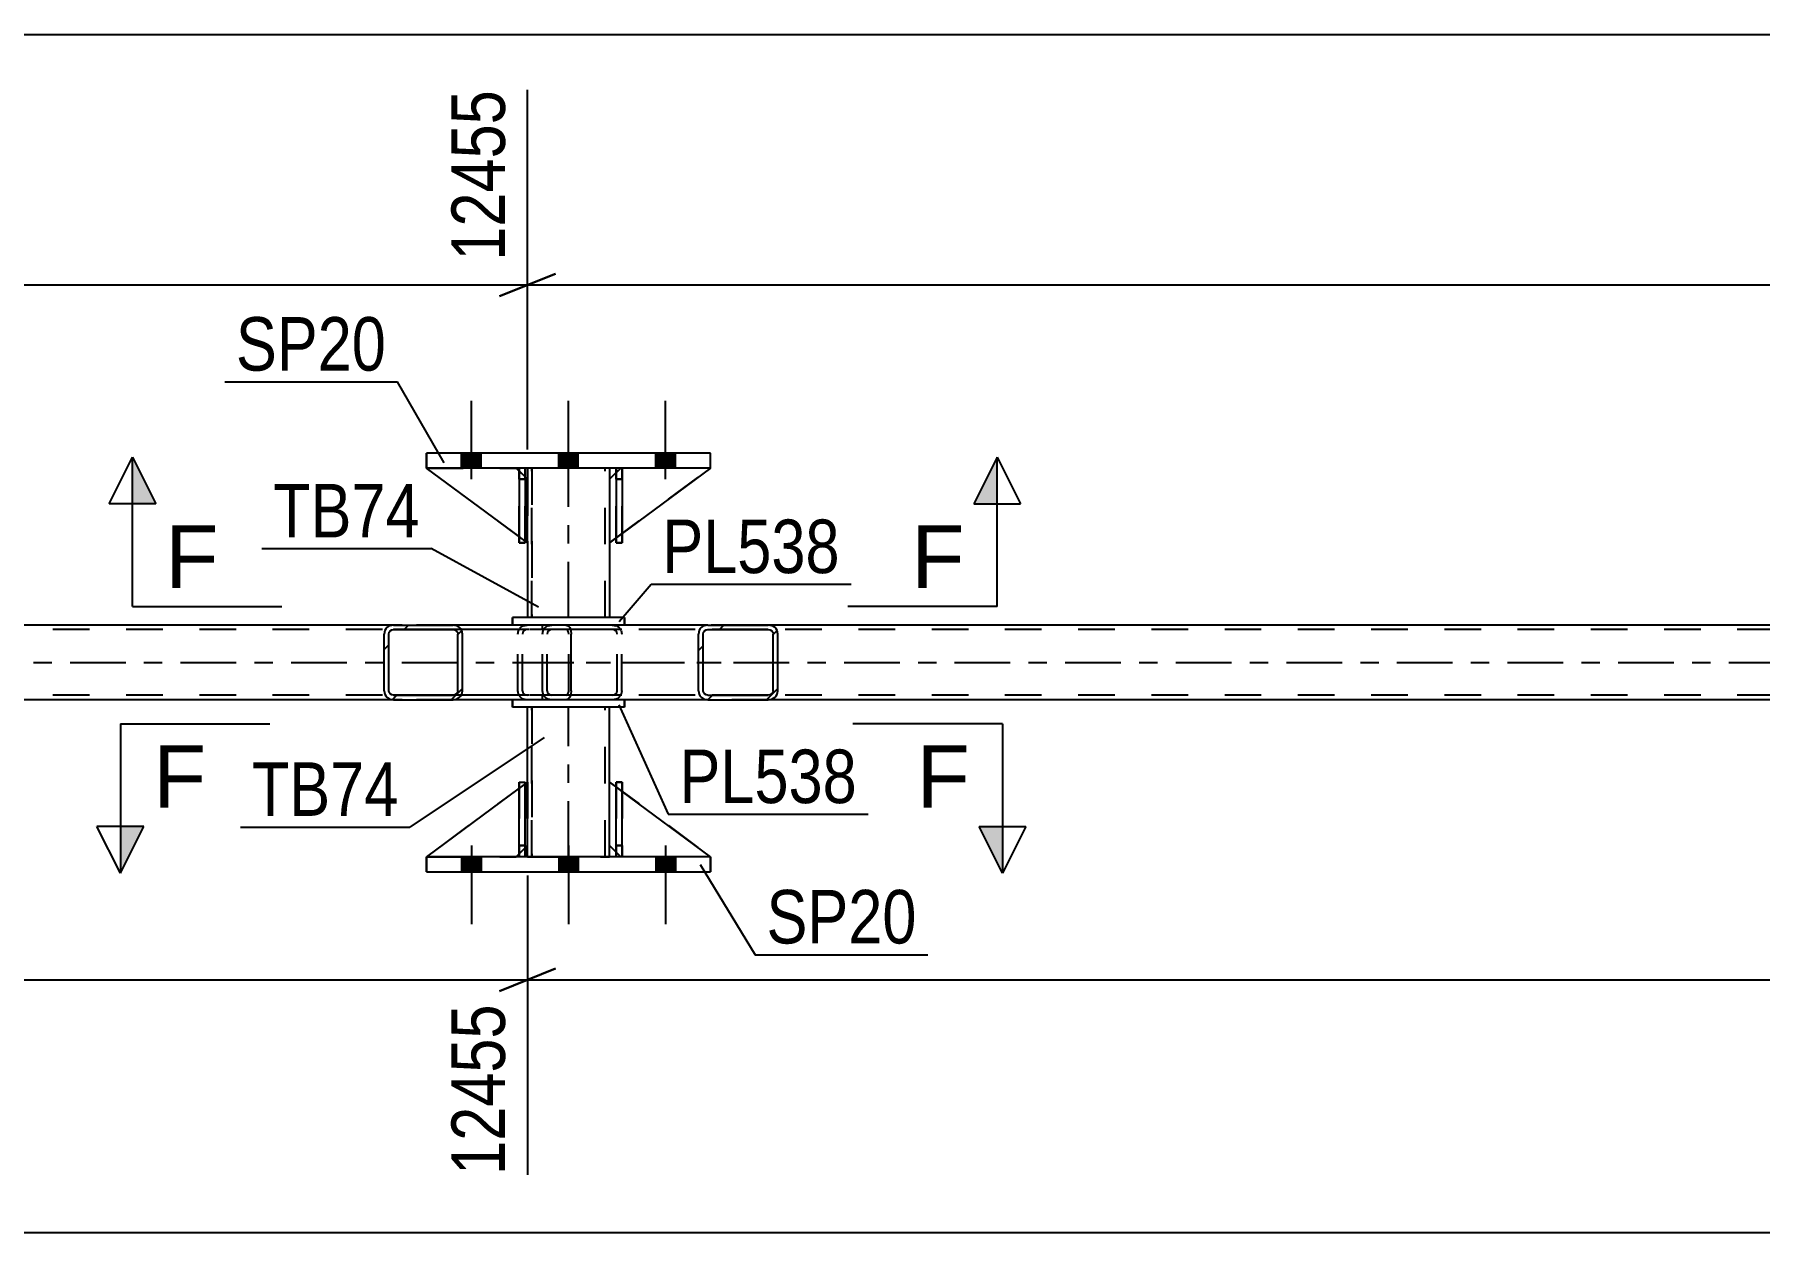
# Model space of a CAD drawing. Header units: millimetres. Extents: x 0 to 841, y 0 to 594.
# Drawn here: x 513.7 to 606, y 226.3 to 290.4 of the extents above; entities that cross this region are included whole.
import ezdxf

# ---------------------------------------------------------------- set-up
doc = ezdxf.new("R2010")
doc.units = ezdxf.units.MM
doc.linetypes.add('DXK_LINE_DOT2', pattern=[3.9198, 1.9599, -1.9599])
doc.linetypes.add('DXK_LINE_DOT3', pattern=[5.9187, 2.979, -0.9799, 0.9799, -0.9799])
doc.styles.add('Arial', font='ARIAL.TTF', dxfattribs={"height": 0.2})
doc.styles.add('Arial Narrow', font='ARIALN.TTF', dxfattribs={"height": 0.2})

# ---------------------------------------------------------------- blocks, each defined once
blk = doc.blocks.new('Part-318893565-2860 - 2723')
at = {"color": 7, "linetype": 'DXK_LINE_DOT2'}
for p, q in [((539.63, 266.649), (539.63, 267.249)), ((539.63, 267.249), (539.63, 267.249)), ((539.63, 267.249), (539.63, 263.249)), ((539.95, 267.249), (539.63, 267.249)), ((539.95, 266.649), (539.95, 267.249)), ((539.95, 263.249), (539.95, 267.249)), ((539.63, 263.249), (539.63, 266.649)), ((539.63, 266.649), (539.95, 266.649)), ((539.95, 266.649), (539.95, 263.249)), ((539.63, 263.249), (539.95, 263.249))]:
    blk.add_line(p, q, dxfattribs=at)
blk = doc.blocks.new('Part-318893565-2854 - 2723')
at = {"color": 2, "linetype": 'Continuous'}
for p, q in [((539.63, 263.58), (534.676, 267.249)), ((539.63, 267.096), (539.476, 267.249)), ((540.076, 266.649), (539.95, 266.776)), ((540.076, 266.649), (540.076, 266.649)), ((540.076, 263.249), (540.076, 266.649)), ((539.95, 263.343), (540.076, 263.249)), ((540.076, 263.249), (540.076, 263.249))]:
    blk.add_line(p, q, dxfattribs=at)
at = {"color": 7, "linetype": 'DXK_LINE_DOT2'}
for p, q in [((539.476, 267.249), (534.676, 267.249)), ((539.476, 267.249), (540.076, 266.649)), ((539.95, 266.776), (539.63, 267.096)), ((540.076, 266.649), (540.076, 263.249)), ((539.95, 263.343), (539.63, 263.58))]:
    blk.add_line(p, q, dxfattribs=at)
blk = doc.blocks.new('Part-318893565-2764 - 2723')
at = {"color": 2, "linetype": 'Continuous'}
for p, q in [((540.076, 267.249), (540.076, 266.649)), ((544.476, 267.249), (544.476, 266.649)), ((540.076, 263.249), (540.076, 259.249)), ((544.476, 263.249), (544.476, 259.249))]:
    blk.add_line(p, q, dxfattribs=at)
at = {"color": 7, "linetype": 'DXK_LINE_DOT2'}
for p, q in [((544.476, 267.249), (540.076, 267.249)), ((540.076, 267.249), (540.076, 259.249)), ((540.316, 259.249), (540.316, 267.249)), ((540.316, 267.249), (540.316, 259.249)), ((544.236, 259.249), (544.236, 267.249)), ((544.236, 259.249), (544.236, 267.249)), ((544.476, 267.249), (544.476, 259.249)), ((540.076, 266.649), (540.076, 263.249)), ((544.476, 266.649), (544.476, 263.249)), ((544.476, 259.249), (540.076, 259.249))]:
    blk.add_line(p, q, dxfattribs=at)
at = {"color": 7, "linetype": 'DXK_LINE_DOT3'}
blk.add_line((542.276, 259.249), (542.276, 267.249), dxfattribs=at)
blk = doc.blocks.new('Part-318893565-2886 - 2723')
at = {"color": 2, "linetype": 'Continuous'}
for p, q in [((539.63, 246.449), (539.63, 250.449)), ((539.63, 250.449), (539.95, 250.449)), ((539.95, 246.449), (539.95, 250.449)), ((539.63, 246.449), (539.63, 246.449)), ((539.95, 246.449), (539.63, 246.449))]:
    blk.add_line(p, q, dxfattribs=at)
at = {"color": 7, "linetype": 'DXK_LINE_DOT2'}
for p, q in [((539.63, 250.449), (539.63, 247.049)), ((539.95, 247.049), (539.95, 250.449)), ((539.63, 247.049), (539.63, 246.449)), ((539.63, 247.049), (539.95, 247.049)), ((539.95, 246.449), (539.95, 247.049)), ((539.95, 246.449), (539.95, 246.449))]:
    blk.add_line(p, q, dxfattribs=at)
blk = doc.blocks.new('Part-318893565-2888 - 2723')
at = {"color": 7, "linetype": 'DXK_LINE_DOT2'}
for p, q in [((539.63, 250.449), (539.95, 250.449)), ((539.63, 247.049), (539.63, 250.449)), ((539.63, 250.449), (539.63, 246.449)), ((539.95, 250.449), (539.95, 247.049)), ((539.95, 246.449), (539.95, 250.355)), ((539.95, 247.049), (539.63, 247.049)), ((539.63, 246.449), (539.63, 247.049)), ((539.95, 247.049), (539.95, 246.449)), ((539.95, 246.449), (539.63, 246.449)), ((539.95, 246.449), (539.95, 246.449))]:
    blk.add_line(p, q, dxfattribs=at)
blk = doc.blocks.new('Part-318893565-2908 - 2723')
at = {"color": 2, "linetype": 'Continuous'}
for p, q in [((544.477, 247.049), (544.477, 250.449)), ((544.83, 250.187), (544.477, 250.449)), ((549.876, 246.449), (545.15, 249.95)), ((544.83, 246.696), (544.477, 247.049))]:
    blk.add_line(p, q, dxfattribs=at)
at = {"color": 7, "linetype": 'DXK_LINE_DOT2'}
for p, q in [((545.15, 249.95), (544.83, 250.187)), ((545.077, 246.449), (544.83, 246.696)), ((549.876, 246.449), (545.077, 246.449)), ((549.876, 246.449), (549.876, 246.449)), ((549.876, 246.449), (549.876, 246.449))]:
    blk.add_line(p, q, dxfattribs=at)
blk = doc.blocks.new('Part-318893565-2780 - 2723')
at = {"linetype": 'Continuous'}
h = blk.add_hatch(dxfattribs=at)
h.set_pattern_fill('', scale=0.7, style=0, pattern_type=0)
h.set_pattern_definition([(45, (536.5596, 258.553), (-1.57154, 1.57154), [])])
h.paths.add_polyline_path([(536.598, 258.369), (536.56, 258.553), (536.451, 258.709), (536.288, 258.813), (536.095, 258.849), (532.911, 258.849), (532.718, 258.813), (532.555, 258.709), (532.446, 258.553), (532.408, 258.369), (532.408, 255.329), (532.446, 255.146), (532.555, 254.99), (532.718, 254.886), (532.911, 254.849), (536.095, 254.849), (536.288, 254.886), (536.451, 254.99), (536.56, 255.146), (536.598, 255.329)])
h.paths.add_polyline_path([(536.327, 255.237), (536.273, 255.16), (536.191, 255.108), (536.095, 255.089), (532.911, 255.089), (532.815, 255.108), (532.733, 255.16), (532.679, 255.237), (532.659, 255.329), (532.659, 258.369), (532.679, 258.461), (532.733, 258.539), (532.815, 258.591), (532.911, 258.609), (536.095, 258.609), (536.191, 258.591), (536.273, 258.539), (536.327, 258.461), (536.347, 258.369), (536.347, 255.329)])
at = {"color": 2, "linetype": 'Continuous'}
for p, q in [((532.446, 258.553), (532.408, 258.369)), ((532.679, 258.461), (532.733, 258.539)), ((532.911, 258.849), (532.718, 258.813)), ((532.733, 258.539), (532.815, 258.591)), ((532.815, 258.591), (532.911, 258.609)), ((532.911, 258.849), (536.095, 258.849)), ((532.911, 258.609), (536.095, 258.609)), ((542.152, 258.849), (536.095, 258.849)), ((536.288, 258.813), (536.095, 258.849)), ((536.095, 258.609), (536.191, 258.591)), ((536.191, 258.591), (536.273, 258.539)), ((536.273, 258.539), (536.327, 258.461)), ((536.598, 258.369), (536.56, 258.553)), ((542.152, 258.849), (542.256, 258.813)), ((542.256, 258.813), (542.344, 258.709)), ((542.344, 258.709), (542.403, 258.553)), ((542.403, 258.553), (542.423, 258.369)), ((532.408, 255.329), (532.408, 258.369)), ((532.659, 258.369), (532.679, 258.461)), ((532.659, 255.329), (532.659, 258.369)), ((536.327, 258.461), (536.347, 258.369)), ((536.347, 255.329), (536.347, 258.369)), ((536.598, 255.329), (536.598, 258.369)), ((542.423, 255.329), (542.423, 258.369)), ((532.408, 255.329), (532.446, 255.146)), ((532.679, 255.237), (532.659, 255.329)), ((532.733, 255.16), (532.679, 255.237)), ((532.718, 254.886), (532.911, 254.849)), ((532.815, 255.108), (532.733, 255.16)), ((532.911, 255.089), (532.815, 255.108)), ((532.911, 255.089), (536.095, 255.089)), ((532.911, 254.849), (536.095, 254.849)), ((536.191, 255.108), (536.095, 255.089)), ((536.095, 254.849), (536.288, 254.886)), ((542.152, 254.849), (536.095, 254.849)), ((536.273, 255.16), (536.191, 255.108)), ((536.327, 255.237), (536.273, 255.16)), ((536.347, 255.329), (536.327, 255.237)), ((536.56, 255.146), (536.598, 255.329)), ((542.256, 254.886), (542.152, 254.849)), ((542.344, 254.99), (542.256, 254.886)), ((542.403, 255.146), (542.344, 254.99)), ((542.423, 255.329), (542.403, 255.146))]:
    blk.add_line(p, q, dxfattribs=at)
at = {"color": 7, "linetype": 'DXK_LINE_DOT2'}
for p, q in [((536.095, 258.849), (532.911, 258.849)), ((542.152, 258.609), (532.911, 258.609)), ((539.558, 258.369), (539.597, 258.553)), ((539.883, 258.539), (539.829, 258.461)), ((539.869, 258.813), (540.061, 258.849)), ((539.965, 258.591), (539.883, 258.539)), ((540.061, 258.609), (539.965, 258.591)), ((540.876, 258.609), (540.876, 258.849)), ((542.204, 258.591), (542.152, 258.609)), ((542.248, 258.539), (542.204, 258.591)), ((542.278, 258.461), (542.248, 258.539)), ((539.558, 255.329), (539.558, 258.369)), ((539.829, 258.461), (539.81, 258.369)), ((539.81, 255.329), (539.81, 258.369)), ((542.288, 258.369), (542.278, 258.461)), ((542.288, 255.329), (542.288, 258.369)), ((542.152, 255.089), (532.911, 255.089)), ((536.095, 254.849), (532.911, 254.849)), ((539.597, 255.146), (539.558, 255.329)), ((539.81, 255.329), (539.829, 255.237)), ((539.829, 255.237), (539.883, 255.16)), ((540.061, 254.849), (539.869, 254.886)), ((539.883, 255.16), (539.905, 255.146)), ((539.905, 255.146), (539.965, 255.108)), ((539.965, 255.108), (540.061, 255.089)), ((540.876, 254.849), (540.876, 255.089)), ((542.152, 255.089), (542.204, 255.108)), ((542.204, 255.108), (542.248, 255.16)), ((542.248, 255.16), (542.278, 255.237)), ((542.278, 255.237), (542.288, 255.329))]:
    blk.add_line(p, q, dxfattribs=at)
at = {"color": 2, "linetype": 'Continuous'}
for centre, start, end in [((532.896, 258.354), 111.1941, 156.1506), ((536.11, 258.354), 23.8494, 68.80589), ((532.896, 255.344), 203.8494, 248.80589), ((536.11, 255.344), 291.1941, 336.1506)]:
    blk.add_arc(centre, 0.492, start, end, dxfattribs=at)
at = {"color": 7, "linetype": 'DXK_LINE_DOT2'}
for centre, start, end in [((540.047, 258.354), 111.1941, 156.1506), ((540.047, 255.344), 203.8494, 248.80589)]:
    blk.add_arc(centre, 0.492, start, end, dxfattribs=at)
blk = doc.blocks.new('Part-318893565-2781 - 2723')
at = {"linetype": 'Continuous'}
h = blk.add_hatch(dxfattribs=at)
h.set_pattern_fill('', scale=0.7, style=0, pattern_type=0)
h.set_pattern_definition([(45, (553.4435, 258.553), (-1.57154, 1.57154), [])])
h.paths.add_polyline_path([(553.482, 258.369), (553.444, 258.553), (553.333, 258.709), (553.167, 258.813), (552.972, 258.849), (549.737, 258.849), (549.541, 258.813), (549.375, 258.709), (549.265, 258.553), (549.226, 258.369), (549.226, 255.329), (549.265, 255.146), (549.375, 254.99), (549.541, 254.886), (549.737, 254.849), (552.972, 254.849), (553.167, 254.886), (553.333, 254.99), (553.444, 255.146), (553.482, 255.329)])
h.paths.add_polyline_path([(553.208, 255.237), (553.152, 255.16), (553.069, 255.108), (552.972, 255.089), (549.737, 255.089), (549.639, 255.108), (549.556, 255.16), (549.501, 255.237), (549.481, 255.329), (549.481, 258.369), (549.501, 258.461), (549.556, 258.539), (549.639, 258.591), (549.737, 258.609), (552.972, 258.609), (553.069, 258.591), (553.152, 258.539), (553.208, 258.461), (553.227, 258.369), (553.227, 255.329)])
at = {"color": 7, "linetype": 'DXK_LINE_DOT2'}
for p, q in [((540.876, 258.369), (540.915, 258.553)), ((541.207, 258.539), (541.151, 258.461)), ((541.192, 258.813), (541.387, 258.849)), ((541.289, 258.591), (541.207, 258.539)), ((541.387, 258.609), (541.289, 258.591)), ((542.152, 258.849), (541.387, 258.849)), ((552.972, 258.609), (541.387, 258.609)), ((544.622, 258.849), (544.818, 258.813)), ((544.72, 258.591), (544.622, 258.609)), ((544.803, 258.539), (544.72, 258.591)), ((544.858, 258.461), (544.803, 258.539)), ((545.094, 258.553), (545.133, 258.369)), ((552.972, 258.849), (549.737, 258.849)), ((540.876, 255.329), (540.876, 258.369)), ((541.151, 258.461), (541.132, 258.369)), ((541.132, 255.329), (541.132, 258.369)), ((544.878, 258.369), (544.858, 258.461)), ((544.878, 255.329), (544.878, 258.369)), ((545.133, 255.329), (545.133, 258.369)), ((540.915, 255.146), (540.876, 255.329)), ((541.132, 255.329), (541.151, 255.237)), ((541.151, 255.237), (541.207, 255.16)), ((541.387, 254.849), (541.192, 254.886)), ((541.207, 255.16), (541.289, 255.108)), ((541.289, 255.108), (541.387, 255.089)), ((552.972, 255.089), (541.387, 255.089)), ((542.152, 254.849), (541.387, 254.849)), ((544.622, 255.089), (544.72, 255.108)), ((544.818, 254.886), (544.622, 254.849)), ((544.72, 255.108), (544.803, 255.16)), ((544.803, 255.16), (544.858, 255.237)), ((544.858, 255.237), (544.878, 255.329)), ((545.133, 255.329), (545.094, 255.146)), ((549.737, 254.849), (552.972, 254.849))]:
    blk.add_line(p, q, dxfattribs=at)
at = {"color": 2, "linetype": 'Continuous'}
for p, q in [((549.737, 258.849), (542.152, 258.849)), ((549.265, 258.553), (549.226, 258.369)), ((549.501, 258.461), (549.556, 258.539)), ((549.737, 258.849), (549.541, 258.813)), ((549.556, 258.539), (549.639, 258.591)), ((549.639, 258.591), (549.737, 258.609)), ((549.737, 258.849), (552.972, 258.849)), ((549.737, 258.609), (552.972, 258.609)), ((553.167, 258.813), (552.972, 258.849)), ((552.972, 258.609), (553.069, 258.591)), ((553.069, 258.591), (553.152, 258.539)), ((553.152, 258.539), (553.208, 258.461)), ((553.482, 258.369), (553.444, 258.553)), ((549.226, 255.329), (549.226, 258.369)), ((549.481, 258.369), (549.501, 258.461)), ((549.481, 255.329), (549.481, 258.369)), ((553.208, 258.461), (553.227, 258.369)), ((553.227, 255.329), (553.227, 258.369)), ((553.482, 255.329), (553.482, 258.369)), ((549.737, 254.849), (542.152, 254.849)), ((549.226, 255.329), (549.265, 255.146)), ((549.501, 255.237), (549.481, 255.329)), ((549.556, 255.16), (549.501, 255.237)), ((549.541, 254.886), (549.737, 254.849)), ((549.639, 255.108), (549.556, 255.16)), ((549.737, 255.089), (549.639, 255.108)), ((549.737, 255.089), (552.972, 255.089)), ((549.737, 254.849), (552.972, 254.849)), ((553.069, 255.108), (552.972, 255.089)), ((552.972, 254.849), (553.167, 254.886)), ((553.152, 255.16), (553.069, 255.108)), ((553.208, 255.237), (553.152, 255.16)), ((553.227, 255.329), (553.208, 255.237)), ((553.444, 255.146), (553.482, 255.329))]:
    blk.add_line(p, q, dxfattribs=at)
at = {"color": 7, "linetype": 'DXK_LINE_DOT3'}
blk.add_line((539.585, 256.849), (551.354, 256.849), dxfattribs=at)
at = {"color": 7, "linetype": 'DXK_LINE_DOT2'}
for centre, start, end in [((541.368, 258.348), 110.75831, 155.68003), ((544.642, 258.348), 24.31996, 69.24169), ((541.368, 255.35), 204.31996, 249.24169), ((544.642, 255.35), 290.75831, 335.68003)]:
    blk.add_arc(centre, 0.496, start, end, dxfattribs=at)
at = {"color": 2, "linetype": 'Continuous'}
for centre, start, end in [((549.717, 258.348), 110.75831, 155.68003), ((552.991, 258.348), 24.31996, 69.24169), ((549.717, 255.35), 204.31996, 249.24169), ((552.991, 255.35), 290.75831, 335.68003)]:
    blk.add_arc(centre, 0.496, start, end, dxfattribs=at)
blk = doc.blocks.new('Part-318893565-2845 - 2723')
at = {"color": 7, "linetype": 'DXK_LINE_DOT2'}
for p, q in [((545.15, 250.449), (544.83, 250.449)), ((544.83, 247.049), (544.83, 250.449)), ((544.83, 250.449), (544.83, 246.449)), ((545.15, 250.449), (545.15, 247.049)), ((545.15, 246.449), (545.15, 250.449)), ((545.15, 247.049), (544.83, 247.049)), ((544.83, 246.449), (544.83, 247.049)), ((545.15, 247.049), (545.15, 246.449)), ((545.15, 246.449), (544.83, 246.449)), ((545.15, 246.449), (545.15, 246.449))]:
    blk.add_line(p, q, dxfattribs=at)
blk = doc.blocks.new('Part-318893565-2848 - 2723')
at = {"color": 2, "linetype": 'Continuous'}
for p, q in [((544.83, 267.003), (544.477, 266.649)), ((549.876, 267.249), (545.15, 263.748)), ((544.477, 266.649), (544.477, 263.249)), ((544.83, 263.511), (544.477, 263.249))]:
    blk.add_line(p, q, dxfattribs=at)
at = {"color": 7, "linetype": 'DXK_LINE_DOT2'}
for p, q in [((545.077, 267.249), (544.83, 267.003)), ((549.876, 267.249), (545.077, 267.249)), ((545.15, 263.748), (544.83, 263.511))]:
    blk.add_line(p, q, dxfattribs=at)
blk = doc.blocks.new('Part-318893565-2851 - 2723')
at = {"color": 7, "linetype": 'DXK_LINE_DOT2'}
for p, q in [((545.077, 267.249), (544.477, 266.649)), ((544.477, 263.249), (549.876, 267.249)), ((549.876, 267.249), (545.077, 267.249)), ((544.477, 266.649), (544.477, 263.249))]:
    blk.add_line(p, q, dxfattribs=at)
blk = doc.blocks.new('Part-318893565-2857 - 2723')
at = {"color": 7, "linetype": 'DXK_LINE_DOT2'}
for p, q in [((540.076, 263.249), (534.676, 267.249)), ((534.676, 267.249), (539.476, 267.249)), ((539.476, 267.249), (540.076, 266.649)), ((540.076, 266.649), (539.476, 267.249)), ((540.076, 266.649), (540.076, 263.249)), ((540.076, 266.649), (540.076, 266.649)), ((540.076, 266.649), (540.076, 263.249))]:
    blk.add_line(p, q, dxfattribs=at)
blk = doc.blocks.new('Part-318893565-2858 - 2723')
at = {"color": 2, "linetype": 'Continuous'}
for p, q in [((539.95, 267.249), (539.63, 267.249)), ((539.63, 267.249), (539.63, 263.249)), ((539.95, 267.249), (539.95, 267.249)), ((539.95, 267.249), (539.95, 263.249)), ((539.95, 263.249), (539.63, 263.249))]:
    blk.add_line(p, q, dxfattribs=at)
at = {"color": 7, "linetype": 'DXK_LINE_DOT2'}
for p, q in [((539.63, 266.649), (539.63, 267.249)), ((539.95, 266.649), (539.95, 267.249)), ((539.95, 267.249), (539.95, 267.249)), ((539.95, 266.649), (539.63, 266.649)), ((539.63, 266.649), (539.63, 263.249)), ((539.95, 263.249), (539.95, 266.649))]:
    blk.add_line(p, q, dxfattribs=at)
blk = doc.blocks.new('Part-318893565-2859 - 2723')
at = {"color": 2, "linetype": 'Continuous'}
for p, q in [((545.15, 267.249), (544.83, 267.249)), ((544.83, 267.249), (544.83, 263.249)), ((545.15, 267.249), (545.15, 267.249)), ((545.15, 267.249), (545.15, 263.249)), ((545.15, 263.249), (544.83, 263.249))]:
    blk.add_line(p, q, dxfattribs=at)
at = {"color": 7, "linetype": 'DXK_LINE_DOT2'}
for p, q in [((544.83, 266.649), (544.83, 267.249)), ((545.15, 266.649), (545.15, 267.249)), ((545.15, 267.249), (545.15, 267.249)), ((545.15, 266.649), (544.83, 266.649)), ((544.83, 266.649), (544.83, 263.249)), ((545.15, 263.249), (545.15, 266.649))]:
    blk.add_line(p, q, dxfattribs=at)
blk = doc.blocks.new('Part-318893565-2861 - 2723')
at = {"color": 7, "linetype": 'DXK_LINE_DOT2'}
for p, q in [((544.83, 266.649), (544.83, 267.249)), ((544.83, 267.249), (544.83, 267.249)), ((544.83, 267.249), (544.83, 263.249)), ((545.15, 267.249), (544.83, 267.249)), ((545.15, 266.649), (545.15, 267.249)), ((545.15, 263.249), (545.15, 267.249)), ((544.83, 263.249), (544.83, 266.649)), ((544.83, 266.649), (545.15, 266.649)), ((545.15, 266.649), (545.15, 263.249)), ((544.83, 263.249), (545.15, 263.249))]:
    blk.add_line(p, q, dxfattribs=at)
blk = doc.blocks.new('Part-318893565-2866 - 2723')
at = {"color": 2, "linetype": 'Continuous'}
for p, q in [((540.076, 250.449), (540.076, 254.449)), ((544.476, 250.449), (544.476, 254.449)), ((540.076, 246.449), (540.076, 247.049)), ((544.476, 246.449), (544.476, 247.049))]:
    blk.add_line(p, q, dxfattribs=at)
at = {"color": 7, "linetype": 'DXK_LINE_DOT2'}
for p, q in [((544.476, 254.449), (540.076, 254.449)), ((540.076, 246.449), (540.076, 254.449)), ((540.316, 246.449), (540.316, 254.449)), ((540.316, 254.449), (540.316, 246.449)), ((544.236, 246.449), (544.236, 254.449)), ((544.236, 246.449), (544.236, 254.449)), ((544.476, 246.449), (544.476, 254.449)), ((540.076, 247.049), (540.076, 250.449)), ((544.476, 247.049), (544.476, 250.449)), ((540.076, 246.449), (544.476, 246.449))]:
    blk.add_line(p, q, dxfattribs=at)
at = {"color": 7, "linetype": 'DXK_LINE_DOT3'}
blk.add_line((542.276, 246.449), (542.276, 254.449), dxfattribs=at)
blk = doc.blocks.new('Part-318893565-2871 - 2723')
at = {"color": 2, "linetype": 'Continuous'}
for p, q in [((539.276, 254.449), (539.276, 254.849)), ((545.276, 254.849), (545.276, 254.449)), ((545.276, 254.449), (539.276, 254.449)), ((545.276, 254.449), (545.276, 254.449))]:
    blk.add_line(p, q, dxfattribs=at)
at = {"color": 7, "linetype": 'DXK_LINE_DOT2'}
for p, q in [((545.276, 254.849), (539.276, 254.849)), ((539.276, 254.849), (539.276, 254.449)), ((545.276, 254.449), (545.276, 254.849)), ((545.276, 254.849), (545.276, 254.849))]:
    blk.add_line(p, q, dxfattribs=at)
blk = doc.blocks.new('Part-318893565-2876 - 2723')
at = {"color": 2, "linetype": 'Continuous'}
for p, q in [((545.276, 259.249), (539.276, 259.249)), ((539.276, 258.849), (539.276, 259.249)), ((545.276, 259.249), (545.276, 258.849)), ((545.276, 259.249), (545.276, 259.249))]:
    blk.add_line(p, q, dxfattribs=at)
at = {"color": 7, "linetype": 'DXK_LINE_DOT2'}
for p, q in [((539.276, 259.249), (539.276, 258.849)), ((545.276, 258.849), (539.276, 258.849)), ((545.276, 258.849), (545.276, 259.249)), ((545.276, 258.849), (545.276, 258.849))]:
    blk.add_line(p, q, dxfattribs=at)
blk = doc.blocks.new('Part-318893565-2879 - 2723')
at = {"color": 7, "linetype": 'DXK_LINE_DOT2'}
for p, q in [((544.477, 247.049), (544.477, 250.449)), ((544.477, 250.449), (549.876, 246.449)), ((545.077, 246.449), (544.477, 247.049)), ((549.876, 246.449), (545.077, 246.449))]:
    blk.add_line(p, q, dxfattribs=at)
blk = doc.blocks.new('Part-318893565-2882 - 2723')
at = {"color": 7, "linetype": 'DXK_LINE_DOT2'}
for p, q in [((539.95, 250.356), (539.63, 250.119)), ((540.076, 247.049), (540.076, 250.449)), ((540.076, 247.049), (539.476, 246.449)), ((539.95, 246.923), (539.63, 246.603)), ((534.676, 246.449), (539.476, 246.449))]:
    blk.add_line(p, q, dxfattribs=at)
at = {"color": 2, "linetype": 'Continuous'}
for p, q in [((540.076, 250.449), (539.95, 250.356)), ((540.076, 247.049), (540.076, 250.449)), ((539.63, 250.119), (534.676, 246.449)), ((539.63, 246.603), (539.476, 246.449)), ((540.076, 247.049), (539.95, 246.923)), ((540.076, 247.049), (540.076, 247.049))]:
    blk.add_line(p, q, dxfattribs=at)
blk = doc.blocks.new('Part-318893565-2885 - 2723')
at = {"color": 7, "linetype": 'DXK_LINE_DOT2'}
for p, q in [((540.076, 250.449), (534.676, 246.449)), ((540.076, 247.049), (540.076, 250.449)), ((540.076, 250.449), (540.076, 247.049)), ((539.476, 246.449), (540.076, 247.049)), ((540.076, 247.049), (539.476, 246.449)), ((540.076, 247.049), (540.076, 247.049)), ((534.676, 246.449), (539.476, 246.449))]:
    blk.add_line(p, q, dxfattribs=at)
blk = doc.blocks.new('Part-318893565-2887 - 2723')
at = {"color": 2, "linetype": 'Continuous'}
for p, q in [((544.83, 246.449), (544.83, 250.449)), ((544.83, 250.449), (545.15, 250.449)), ((545.15, 246.449), (545.15, 250.449)), ((544.83, 246.449), (544.83, 246.449)), ((545.15, 246.449), (544.83, 246.449))]:
    blk.add_line(p, q, dxfattribs=at)
at = {"color": 7, "linetype": 'DXK_LINE_DOT2'}
for p, q in [((544.83, 250.449), (544.83, 247.049)), ((545.15, 247.049), (545.15, 250.449)), ((544.83, 247.049), (544.83, 246.449)), ((544.83, 247.049), (545.15, 247.049)), ((545.15, 246.449), (545.15, 247.049)), ((545.15, 246.449), (545.15, 246.449))]:
    blk.add_line(p, q, dxfattribs=at)
blk = doc.blocks.new('Part-318893565-2893 - 2723')
at = {"color": 7, "linetype": 'DXK_LINE_DOT2'}
for p, q in [((681.272, 258.609), (107.205, 258.609)), ((638.106, 258.849), (192.374, 258.849)), ((552.972, 258.849), (532.911, 258.849)), ((681.272, 255.089), (107.205, 255.089)), ((552.972, 254.849), (532.911, 254.849))]:
    blk.add_line(p, q, dxfattribs=at)
at = {"color": 2, "linetype": 'Continuous'}
for p, q in [((532.911, 258.849), (467.837, 258.849)), ((618.045, 258.849), (552.972, 258.849)), ((532.911, 254.849), (467.837, 254.849)), ((618.045, 254.849), (552.972, 254.849))]:
    blk.add_line(p, q, dxfattribs=at)
at = {"color": 7, "linetype": 'DXK_LINE_DOT3'}
blk.add_line((107.205, 256.849), (681.272, 256.849), dxfattribs=at)
blk = doc.blocks.new('Part-318893565-2900 - 2723')
at = {"color": 2, "linetype": 'Continuous'}
for p, q in [((549.876, 268.049), (534.676, 268.049)), ((534.676, 267.249), (534.676, 268.049)), ((549.876, 267.249), (549.876, 268.049)), ((549.876, 267.249), (534.676, 267.249))]:
    blk.add_line(p, q, dxfattribs=at)
at = {"color": 7, "linetype": 'DXK_LINE_DOT2'}
for p, q in [((534.676, 268.049), (534.676, 267.249)), ((549.876, 267.249), (549.876, 268.049))]:
    blk.add_line(p, q, dxfattribs=at)
blk = doc.blocks.new('Part-318893565-2905 - 2723')
at = {"color": 2, "linetype": 'Continuous'}
for p, q in [((534.676, 245.649), (534.676, 246.449)), ((549.876, 246.449), (534.676, 246.449)), ((534.676, 245.649), (549.876, 245.649)), ((549.876, 245.649), (549.876, 246.449))]:
    blk.add_line(p, q, dxfattribs=at)
at = {"color": 7, "linetype": 'DXK_LINE_DOT2'}
for p, q in [((534.676, 246.449), (534.676, 245.649)), ((549.876, 246.449), (549.876, 245.649))]:
    blk.add_line(p, q, dxfattribs=at)
blk = doc.blocks.new('Bolt-318893565-2955 - 2723')
at = {"linetype": 'Continuous'}
for points in [[(536.556, 267.249), (537.596, 267.249), (537.596, 268.049), (536.556, 268.049)], [(536.556, 267.249), (537.596, 267.249), (537.596, 268.049), (536.556, 268.049)], [(536.556, 267.249), (537.596, 267.249), (537.596, 268.049), (536.556, 268.049)], [(541.756, 267.249), (542.796, 267.249), (542.796, 268.049), (541.756, 268.049)], [(541.756, 267.249), (542.796, 267.249), (542.796, 268.049), (541.756, 268.049)], [(546.956, 267.249), (547.996, 267.249), (547.996, 268.049), (546.956, 268.049)], [(546.956, 267.249), (547.996, 267.249), (547.996, 268.049), (546.956, 268.049)], [(546.956, 267.249), (547.996, 267.249), (547.996, 268.049), (546.956, 268.049)]]:
    blk.add_hatch(color=1, dxfattribs=at).paths.add_polyline_path(points)
at = {"color": 1, "linetype": 'Continuous'}
for p, q in [((537.076, 266.649), (537.076, 270.849)), ((537.076, 266.649), (537.076, 270.849)), ((537.076, 266.649), (537.076, 270.849)), ((542.276, 266.649), (542.276, 270.849)), ((542.276, 266.649), (542.276, 270.849)), ((547.476, 266.649), (547.476, 270.849)), ((547.476, 266.649), (547.476, 270.849)), ((547.476, 266.649), (547.476, 270.849)), ((536.556, 267.249), (536.556, 268.049)), ((536.556, 267.249), (536.556, 268.049)), ((536.556, 267.249), (536.556, 268.049)), ((537.596, 267.249), (537.596, 268.049)), ((537.596, 267.249), (537.596, 268.049)), ((537.596, 267.249), (537.596, 268.049)), ((541.756, 267.249), (541.756, 268.049)), ((541.756, 267.249), (541.756, 268.049)), ((542.796, 267.249), (542.796, 268.049)), ((542.796, 267.249), (542.796, 268.049)), ((546.956, 267.249), (546.956, 268.049)), ((546.956, 267.249), (546.956, 268.049)), ((546.956, 267.249), (546.956, 268.049)), ((547.996, 267.249), (547.996, 268.049)), ((547.996, 267.249), (547.996, 268.049)), ((547.996, 267.249), (547.996, 268.049))]:
    blk.add_line(p, q, dxfattribs=at)
blk = doc.blocks.new('Bolt-318893565-2956 - 2723')
at = {"linetype": 'Continuous'}
for points in [[(537.596, 246.449), (536.556, 246.449), (536.556, 245.649), (537.596, 245.649)], [(537.596, 246.449), (536.556, 246.449), (536.556, 245.649), (537.596, 245.649)], [(537.596, 246.449), (536.556, 246.449), (536.556, 245.649), (537.596, 245.649)], [(542.796, 246.449), (541.756, 246.449), (541.756, 245.649), (542.796, 245.649)], [(542.796, 246.449), (541.756, 246.449), (541.756, 245.649), (542.796, 245.649)], [(547.996, 246.449), (546.956, 246.449), (546.956, 245.649), (547.996, 245.649)], [(547.996, 246.449), (546.956, 246.449), (546.956, 245.649), (547.996, 245.649)], [(547.996, 246.449), (546.956, 246.449), (546.956, 245.649), (547.996, 245.649)]]:
    blk.add_hatch(color=1, dxfattribs=at).paths.add_polyline_path(points)
at = {"color": 1, "linetype": 'Continuous'}
for p, q in [((537.076, 247.049), (537.076, 242.849)), ((537.076, 247.049), (537.076, 242.849)), ((537.076, 247.049), (537.076, 242.849)), ((542.276, 247.049), (542.276, 242.849)), ((542.276, 247.049), (542.276, 242.849)), ((547.476, 247.049), (547.476, 242.849)), ((547.476, 247.049), (547.476, 242.849)), ((547.476, 247.049), (547.476, 242.849)), ((536.556, 246.449), (536.556, 245.649)), ((536.556, 246.449), (536.556, 245.649)), ((536.556, 246.449), (536.556, 245.649)), ((537.596, 246.449), (537.596, 245.649)), ((537.596, 246.449), (537.596, 245.649)), ((537.596, 246.449), (537.596, 245.649)), ((541.756, 246.449), (541.756, 245.649)), ((541.756, 246.449), (541.756, 245.649)), ((542.796, 246.449), (542.796, 245.649)), ((542.796, 246.449), (542.796, 245.649)), ((546.956, 246.449), (546.956, 245.649)), ((546.956, 246.449), (546.956, 245.649)), ((546.956, 246.449), (546.956, 245.649)), ((547.996, 246.449), (547.996, 245.649)), ((547.996, 246.449), (547.996, 245.649)), ((547.996, 246.449), (547.996, 245.649))]:
    blk.add_line(p, q, dxfattribs=at)
blk = doc.blocks.new('StraightDimension-318893565-3024 - 2723')
at = {"color": 7, "linetype": 'Continuous'}
blk.add_line((98.585, 290.446), (689.892, 290.446), dxfattribs=at)
blk = doc.blocks.new('StraightDimension-318893565-3051 - 2723')
at = {"color": 7, "linetype": 'Continuous'}
for p, q in [((369.808, 245.449), (369.808, 231.254)), ((540.076, 245.449), (540.076, 229.426)), ((371.308, 240.467), (368.308, 239.267)), ((538.576, 239.267), (541.576, 240.467)), ((369.808, 239.867), (540.076, 239.867))]:
    blk.add_line(p, q, dxfattribs=at)
at = {"color": 0}
blk.add_wipeout([(459.198, 240.617), (459.198, 244.817), (450.686, 244.817), (450.686, 240.617)], dxfattribs=at)
at = {"color": 3, "style": 'Arial Narrow'}
blk.add_text('4257', height=2.8633, dxfattribs=at).set_placement((451.286, 241.217))
at = {"color": 0, "linetype": 'Continuous'}
blk.add_wipeout([(539.476, 239.167), (535.276, 239.167), (535.276, 228.826), (539.476, 228.826)], dxfattribs=at)
at = {"color": 3, "linetype": 'Continuous', "style": 'Arial Narrow'}
blk.add_text('12455', height=2.8633, rotation=90.00021, dxfattribs=at).set_placement((538.876, 229.426))
blk = doc.blocks.new('StraightDimension-318893565-3057 - 2723')
at = {"color": 7, "linetype": 'Continuous'}
for p, q in [((689.892, 253.849), (689.892, 229.426)), ((540.076, 245.449), (540.076, 229.426)), ((541.576, 240.467), (538.576, 239.267)), ((688.392, 239.267), (691.392, 240.467)), ((540.076, 239.867), (689.892, 239.867))]:
    blk.add_line(p, q, dxfattribs=at)
at = {"color": 0}
blk.add_wipeout([(619.24, 240.617), (619.24, 244.817), (610.728, 244.817), (610.728, 240.617)], dxfattribs=at)
at = {"color": 3, "style": 'Arial Narrow'}
blk.add_text('3891', height=2.8633, dxfattribs=at).set_placement((611.328, 241.217))
at = {"color": 0, "linetype": 'Continuous'}
blk.add_wipeout([(689.292, 239.167), (685.092, 239.167), (685.092, 228.826), (689.292, 228.826)], dxfattribs=at)
at = {"color": 3, "linetype": 'Continuous', "style": 'Arial Narrow'}
blk.add_text('16346', height=2.8633, rotation=90.00021, dxfattribs=at).set_placement((688.692, 229.426))
blk = doc.blocks.new('StraightDimension-318893565-3153 - 2723')
at = {"color": 7, "linetype": 'Continuous'}
for p, q in [((540.076, 268.249), (540.076, 287.485)), ((369.808, 268.249), (369.808, 285.657)), ((371.308, 277.644), (368.308, 276.444)), ((369.808, 277.044), (540.076, 277.044)), ((538.576, 276.444), (541.576, 277.644))]:
    blk.add_line(p, q, dxfattribs=at)
at = {"color": 0}
blk.add_wipeout([(459.198, 277.794), (459.198, 281.994), (450.686, 281.994), (450.686, 277.794)], dxfattribs=at)
at = {"color": 3, "style": 'Arial Narrow'}
blk.add_text('4257', height=2.8633, dxfattribs=at).set_placement((451.286, 278.394))
at = {"color": 0, "linetype": 'Continuous'}
blk.add_wipeout([(539.476, 288.085), (535.276, 288.085), (535.276, 277.744), (539.476, 277.744)], dxfattribs=at)
at = {"color": 3, "linetype": 'Continuous', "style": 'Arial Narrow'}
blk.add_text('12455', height=2.8633, rotation=90.00021, dxfattribs=at).set_placement((538.876, 278.344))
blk = doc.blocks.new('StraightDimension-318893565-3159 - 2723')
at = {"color": 7, "linetype": 'Continuous'}
for p, q in [((540.076, 268.249), (540.076, 287.485)), ((689.892, 259.849), (689.892, 287.485)), ((541.576, 277.644), (538.576, 276.444)), ((540.076, 277.044), (689.892, 277.044)), ((688.392, 276.444), (691.392, 277.644))]:
    blk.add_line(p, q, dxfattribs=at)
at = {"color": 0}
blk.add_wipeout([(619.24, 277.794), (619.24, 281.994), (610.728, 281.994), (610.728, 277.794)], dxfattribs=at)
at = {"color": 3, "style": 'Arial Narrow'}
blk.add_text('3891', height=2.8633, dxfattribs=at).set_placement((611.328, 278.394))
at = {"color": 0, "linetype": 'Continuous'}
blk.add_wipeout([(689.292, 288.085), (685.092, 288.085), (685.092, 277.744), (689.292, 277.744)], dxfattribs=at)
at = {"color": 3, "linetype": 'Continuous', "style": 'Arial Narrow'}
blk.add_text('16346', height=2.8633, rotation=90.00021, dxfattribs=at).set_placement((688.692, 278.344))
blk = doc.blocks.new('StraightDimension-318893565-3170 - 2723')
at = {"color": 7, "linetype": 'Continuous'}
blk.add_line((97.945, 226.346), (690.532, 226.346), dxfattribs=at)
blk = doc.blocks.new('Mark-318893565-2760 - 2723')
at = {"color": 30, "linetype": 'Continuous'}
for p in [(525.868, 262.935), (540.67, 259.8)]:
    blk.add_line(p, (534.923, 262.935), dxfattribs=at)
at = {"color": 0}
blk.add_wipeout([(534.323, 263.535), (534.323, 266.535), (526.468, 266.535), (526.468, 263.535)], dxfattribs=at)
blk.add_wipeout([(534.323, 263.535), (534.323, 266.535), (526.468, 266.535), (526.468, 263.535)], dxfattribs=at)
at = {"color": 3, "style": 'Arial Narrow'}
blk.add_text('TB74', height=2.8633, dxfattribs=at).set_placement((526.468, 263.535))
blk = doc.blocks.new('Mark-318893565-2896 - 2723')
at = {"color": 30, "linetype": 'Continuous'}
for p in [(523.877, 271.861), (535.616, 267.531)]:
    blk.add_line(p, (533.116, 271.861), dxfattribs=at)
at = {"color": 0}
blk.add_wipeout([(532.516, 272.461), (532.516, 275.461), (524.477, 275.461), (524.477, 272.461)], dxfattribs=at)
blk.add_wipeout([(532.516, 272.461), (532.516, 275.461), (524.477, 275.461), (524.477, 272.461)], dxfattribs=at)
at = {"color": 3, "style": 'Arial Narrow'}
blk.add_text('SP20', height=2.8633, dxfattribs=at).set_placement((524.477, 272.461))
blk = doc.blocks.new('Mark-318893565-2862 - 2723')
at = {"color": 30, "linetype": 'Continuous'}
for p in [(540.968, 252.838), (524.728, 248.038)]:
    blk.add_line(p, (533.783, 248.038), dxfattribs=at)
at = {"color": 0}
blk.add_wipeout([(533.183, 248.638), (533.183, 251.638), (525.328, 251.638), (525.328, 248.638)], dxfattribs=at)
blk.add_wipeout([(533.183, 248.638), (533.183, 251.638), (525.328, 251.638), (525.328, 248.638)], dxfattribs=at)
at = {"color": 3, "style": 'Arial Narrow'}
blk.add_text('TB74', height=2.8633, dxfattribs=at).set_placement((525.328, 248.638))
blk = doc.blocks.new('Mark-318893565-2867 - 2723')
at = {"color": 30, "linetype": 'Continuous'}
for p, q in [((544.962, 254.585), (547.618, 248.721)), ((547.618, 248.721), (558.322, 248.721))]:
    blk.add_line(p, q, dxfattribs=at)
at = {"color": 0}
blk.add_wipeout([(557.722, 249.321), (557.722, 252.321), (548.218, 252.321), (548.218, 249.321)], dxfattribs=at)
blk.add_wipeout([(557.722, 249.321), (557.722, 252.321), (548.218, 252.321), (548.218, 249.321)], dxfattribs=at)
at = {"color": 3, "style": 'Arial Narrow'}
blk.add_text('PL538', height=2.8633, dxfattribs=at).set_placement((548.218, 249.321))
blk = doc.blocks.new('Mark-318893565-2872 - 2723')
at = {"color": 30, "linetype": 'Continuous'}
for p, q in [((544.996, 259.046), (546.7, 261.028)), ((546.7, 261.028), (557.404, 261.028))]:
    blk.add_line(p, q, dxfattribs=at)
at = {"color": 0}
blk.add_wipeout([(556.804, 261.628), (556.804, 264.628), (547.3, 264.628), (547.3, 261.628)], dxfattribs=at)
blk.add_wipeout([(556.804, 261.628), (556.804, 264.628), (547.3, 264.628), (547.3, 261.628)], dxfattribs=at)
at = {"color": 3, "style": 'Arial Narrow'}
blk.add_text('PL538', height=2.8633, dxfattribs=at).set_placement((547.3, 261.628))
blk = doc.blocks.new('Mark-318893565-2901 - 2723')
at = {"color": 30, "linetype": 'Continuous'}
for p, q in [((549.322, 246.033), (552.276, 241.211)), ((552.276, 241.211), (561.516, 241.211))]:
    blk.add_line(p, q, dxfattribs=at)
at = {"color": 0}
blk.add_wipeout([(560.916, 241.811), (560.916, 244.811), (552.876, 244.811), (552.876, 241.811)], dxfattribs=at)
blk.add_wipeout([(560.916, 241.811), (560.916, 244.811), (552.876, 244.811), (552.876, 241.811)], dxfattribs=at)
at = {"color": 3, "style": 'Arial Narrow'}
blk.add_text('SP20', height=2.8633, dxfattribs=at).set_placement((552.876, 241.811))
blk = doc.blocks.new('SectionMark-318893565-3201 - 2723')
at = {"linetype": 'Continuous'}
for points in [[(518.289, 248.069), (519.539, 248.069), (518.289, 245.569)], [(564.251, 248.069), (565.501, 248.069), (565.501, 245.569)]]:
    blk.add_hatch(color=6, dxfattribs=at).paths.add_polyline_path(points)
at = {"color": 6, "linetype": 'Continuous'}
for p, q in [((518.289, 253.569), (526.289, 253.569)), ((518.289, 253.569), (518.289, 245.569)), ((565.501, 253.569), (557.501, 253.569)), ((565.501, 253.569), (565.501, 245.569)), ((518.289, 245.569), (517.039, 248.069)), ((519.539, 248.069), (517.039, 248.069)), ((518.289, 245.569), (519.539, 248.069)), ((564.251, 248.069), (566.751, 248.069)), ((565.501, 245.569), (564.251, 248.069)), ((566.751, 248.069), (565.501, 245.569))]:
    blk.add_line(p, q, dxfattribs=at)
at = {"color": 0, "linetype": 'Continuous'}
for points in [[(522.89, 249.069), (522.89, 252.569), (520.039, 252.569), (520.039, 249.069)], [(563.751, 249.069), (563.751, 252.569), (560.9, 252.569), (560.9, 249.069)]]:
    blk.add_wipeout(points, dxfattribs=at)
at = {"color": 3, "linetype": 'Continuous', "style": 'Arial'}
for p in [(520.039, 249.069), (560.9, 249.069)]:
    blk.add_text('F', height=3.343, dxfattribs=at).set_placement(p)
blk = doc.blocks.new('SectionMark-318893565-3205 - 2723')
at = {"linetype": 'Continuous'}
for points in [[(520.187, 265.333), (518.937, 265.333), (518.937, 267.834)], [(565.227, 265.333), (563.977, 265.333), (565.227, 267.834)]]:
    blk.add_hatch(color=6, dxfattribs=at).paths.add_polyline_path(points)
at = {"color": 6, "linetype": 'Continuous'}
for p, q in [((517.687, 265.333), (518.937, 267.834)), ((518.937, 259.834), (518.937, 267.834)), ((518.937, 267.834), (520.187, 265.333)), ((565.227, 267.834), (563.977, 265.333)), ((565.227, 259.834), (565.227, 267.834)), ((565.227, 267.834), (566.477, 265.333)), ((520.187, 265.333), (517.687, 265.333)), ((563.977, 265.333), (566.477, 265.333)), ((518.937, 259.834), (526.937, 259.834)), ((565.227, 259.834), (557.227, 259.834))]:
    blk.add_line(p, q, dxfattribs=at)
at = {"color": 0, "linetype": 'Continuous'}
for points in [[(523.537, 260.834), (523.537, 264.334), (520.687, 264.334), (520.687, 260.834)], [(563.477, 260.834), (563.477, 264.334), (560.626, 264.334), (560.626, 260.834)]]:
    blk.add_wipeout(points, dxfattribs=at)
at = {"color": 3, "linetype": 'Continuous', "style": 'Arial'}
for p in [(520.687, 260.834), (560.626, 260.834)]:
    blk.add_text('F', height=3.343, dxfattribs=at).set_placement(p)

msp = doc.modelspace()

# ---------------------------------------------------------------- block references
for name in ['Bolt-318893565-2955 - 2723', 'Part-318893565-2900 - 2723', 'Part-318893565-2854 - 2723', 'Part-318893565-2857 - 2723', 'Part-318893565-2860 - 2723', 'Part-318893565-2858 - 2723', 'Part-318893565-2764 - 2723', 'Part-318893565-2848 - 2723', 'Part-318893565-2851 - 2723', 'Part-318893565-2859 - 2723', 'Part-318893565-2861 - 2723', 'Part-318893565-2893 - 2723', 'Part-318893565-2780 - 2723', 'Part-318893565-2876 - 2723', 'Part-318893565-2781 - 2723', 'Part-318893565-2871 - 2723', 'Part-318893565-2866 - 2723', 'Part-318893565-2882 - 2723', 'Part-318893565-2885 - 2723', 'Part-318893565-2886 - 2723', 'Part-318893565-2888 - 2723', 'Part-318893565-2908 - 2723', 'Part-318893565-2879 - 2723', 'Part-318893565-2845 - 2723', 'Part-318893565-2887 - 2723', 'Bolt-318893565-2956 - 2723', 'Part-318893565-2905 - 2723']:
    msp.add_blockref(name, (0, 0))

# ---------------------------------------------------------------- next in the draw order: block references
for name in ['StraightDimension-318893565-3024 - 2723', 'StraightDimension-318893565-3051 - 2723']:
    msp.add_blockref(name, (0, 0))

# ---------------------------------------------------------------- next in the draw order: block references
for name in ['StraightDimension-318893565-3153 - 2723', 'StraightDimension-318893565-3057 - 2723']:
    msp.add_blockref(name, (0, 0))

# ---------------------------------------------------------------- next in the draw order: block references
for name in ['StraightDimension-318893565-3159 - 2723', 'Mark-318893565-2896 - 2723', 'StraightDimension-318893565-3170 - 2723']:
    msp.add_blockref(name, (0, 0))

# ---------------------------------------------------------------- next in the draw order: block references
for name in ['Mark-318893565-2760 - 2723', 'Mark-318893565-2872 - 2723', 'Mark-318893565-2867 - 2723', 'Mark-318893565-2862 - 2723', 'Mark-318893565-2901 - 2723']:
    msp.add_blockref(name, (0, 0))

# ---------------------------------------------------------------- next in the draw order: block references
for name in ['SectionMark-318893565-3205 - 2723', 'SectionMark-318893565-3201 - 2723']:
    msp.add_blockref(name, (0, 0))

doc.saveas('drawing.dxf')
